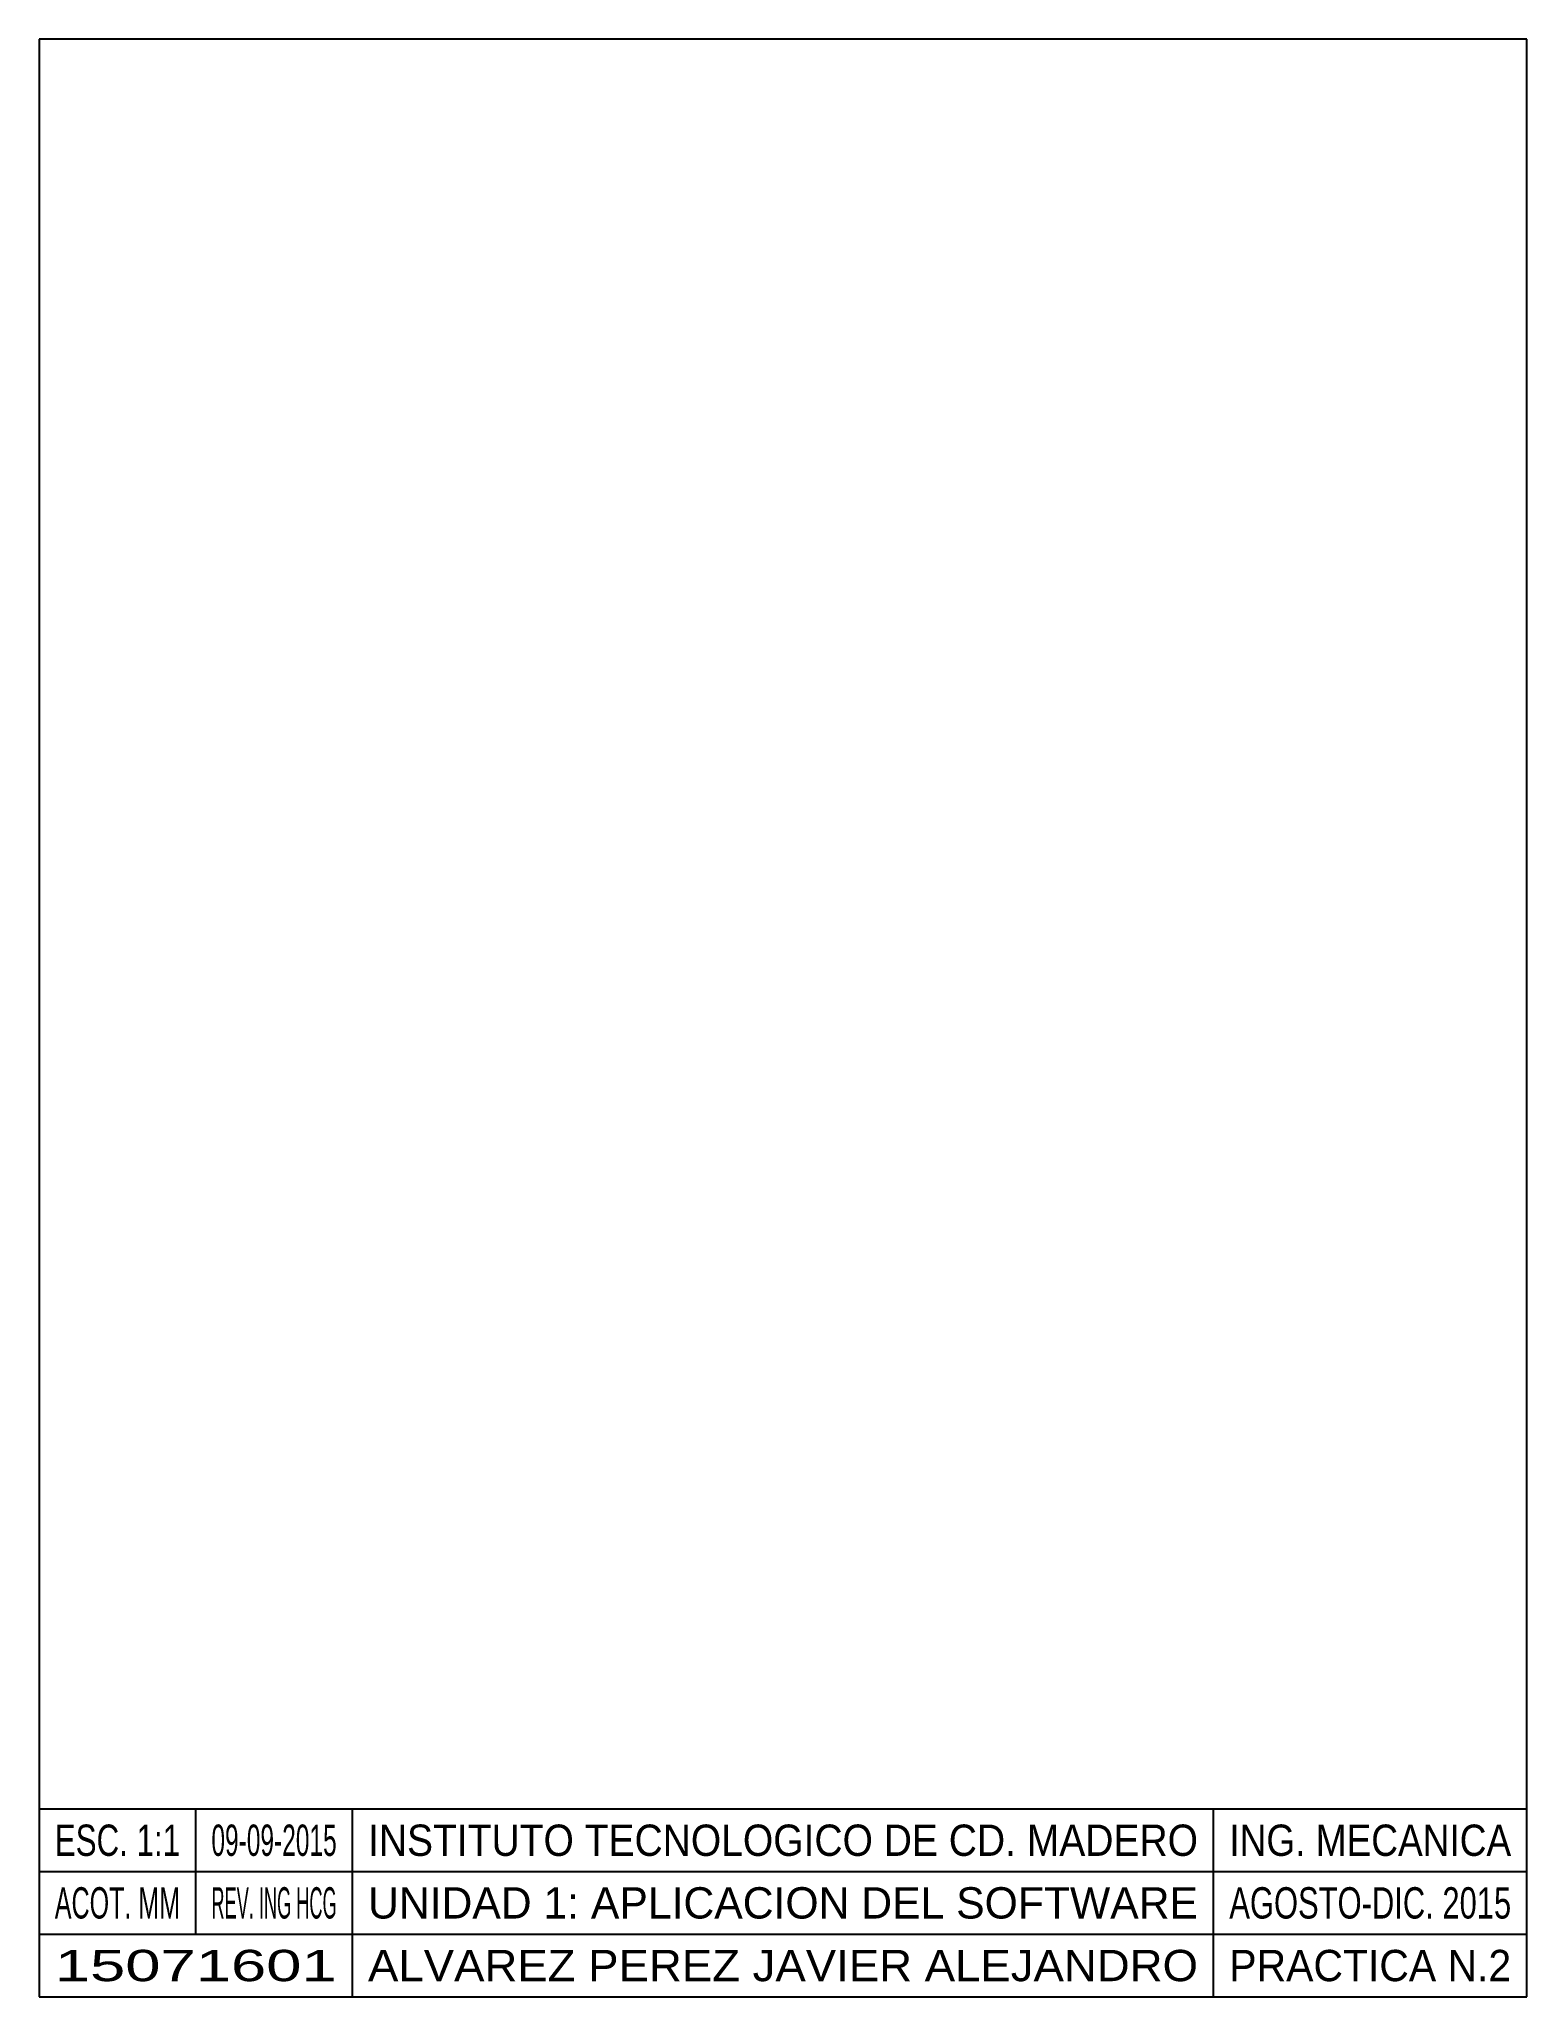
# Model space of a CAD drawing. Header units: millimetres. Extents: x 0 to 190, y 0 to 250.
import ezdxf
from ezdxf.enums import TextEntityAlignment as Align

# ---------------------------------------------------------------- set-up
doc = ezdxf.new("R2010")
doc.units = ezdxf.units.MM
doc.layers.add('RECUADRO', color=5, linetype='Continuous')
doc.layers.add('TEXTOS', color=6, linetype='Continuous')
doc.styles.get("Standard").update_dxf_attribs({"font": 'ARIAL.TTF'})

msp = doc.modelspace()

# ---------------------------------------------------------------- linework, layer by layer
at = {"layer": 'RECUADRO'}
for p, q in [((190, 250), (0, 250)), ((0, 250), (0, 0)), ((190, 0), (190, 250)), ((0, 24), (190, 24)), ((20, 8), (20, 24)), ((40, 0), (40, 24)), ((150, 0), (150, 24)), ((0, 16), (190, 16)), ((0, 8), (190, 8)), ((0, 0), (190, 0)), ((140, 0), (164, 0))]:
    msp.add_line(p, q, dxfattribs=at)

# ---------------------------------------------------------------- texts
at = {"layer": 'TEXTOS'}
for s, width, p, p2 in [('ESC. 1:1', 0.715471, (2, 18), (18, 18)), ('09-09-2015', 0.559756, (22, 18), (38, 18)), ('INSTITUTO TECNOLOGICO DE CD. MADERO', 0.891461, (42, 18), (148, 18)), ('ING. MECANICA', 0.846203, (152, 18), (188, 18)), ('ACOT. MM', 0.572712, (2, 10), (18, 10)), ('REV. ING HCG', 0.415592, (22, 10), (38, 10)), ('UNIDAD 1: APLICACION DEL SOFTWARE', 0.975395, (42, 10), (148, 10)), ('AGOSTO-DIC. 2015', 0.706885, (152, 10), (188, 10)), ('15071601', 1.447981, (2, 2), (38, 2)), ('ALVAREZ PEREZ JAVIER ALEJANDRO', 1.040719, (42, 2), (148, 2)), ('PRACTICA N.2', 0.935015, (152, 2), (188, 2))]:
    msp.add_text(s, height=4, dxfattribs=dict(at, width=width)).set_placement(p, p2, align=Align.FIT)

doc.saveas('drawing.dxf')
